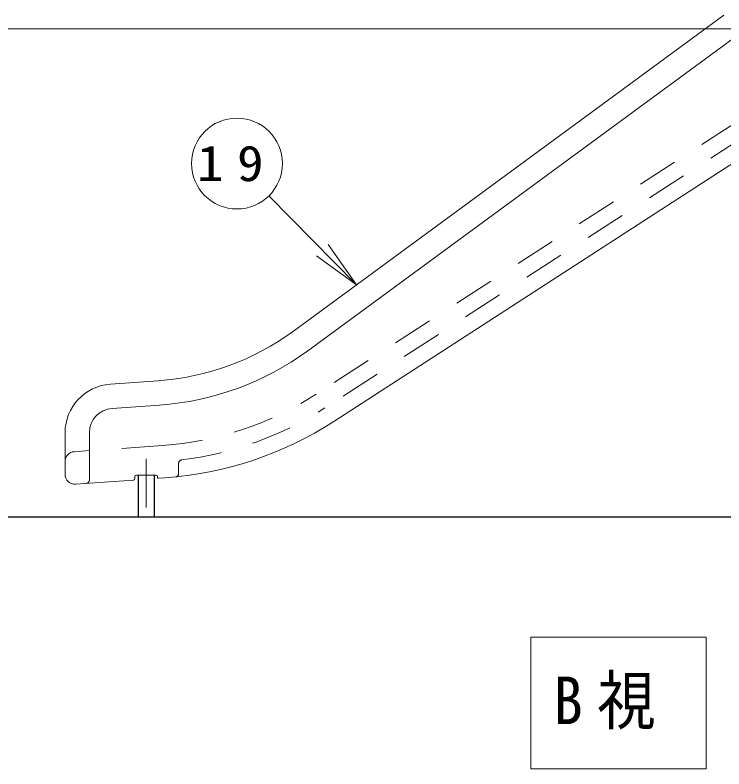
# Model space of a CAD drawing. Units: millimetres on the paper, scale 1:50. Extents: x -385 to 840, y 0 to 267.
# Drawn here: x 218.14 to 261.83, y 150.27 to 196.75 of the extents above; entities that cross this region are included whole.
import ezdxf

# ---------------------------------------------------------------- set-up
doc = ezdxf.new("R2010")
doc.units = ezdxf.units.MM
doc.linetypes.add('USER1', pattern=[4.5, 2.5, -2])
doc.linetypes.add('USER2', pattern=[6, 3, -1, 1, -1])
doc.layers.add('1_50', color=7, linetype='Continuous', lineweight=25)
doc.styles.add('ＭＳ ゴシック', font='')
doc.styles.get('ＭＳ ゴシック').set_extended_font_data('MS Gothic')

# ---------------------------------------------------------------- blocks, each defined once
blk = doc.blocks.new('open_arrow')
at = {"color": 0, "linetype": 'Continuous', "lineweight": -2}
blk.add_lwpolyline([(7.5, 1.25), (0, 0), (7.5, -1.25)], dxfattribs=at)

msp = doc.modelspace()

# ---------------------------------------------------------------- linework, layer by layer
at = {"layer": '1_50', "lineweight": 13}
for p, q in [((235.295, 177.268), (261.834, 196.753)), ((278.741, 195.895), (210.922, 195.895)), ((236.183, 176.059), (262.722, 195.544)), ((267.436, 190.903), (237.785, 171.7)), ((239.179, 180.12), (233.781, 185.602)), ((226.942, 174.204), (224.012, 174)), ((227.047, 172.708), (224.116, 172.503)), ((221.221, 171.007), (221.221, 168.433)), ((222.721, 171.007), (222.721, 168.081)), ((225.521, 168.295), (225.521, 168.184)), ((226.821, 168.395), (225.621, 168.395)), ((226.921, 168.295), (226.921, 168.253)), ((225.428, 168.084), (221.863, 167.835)), ((227.361, 168.219), (226.985, 168.193)), ((249.936, 158.407), (249.936, 150.274)), ((260.736, 158.407), (249.936, 158.407)), ((260.736, 150.274), (260.736, 158.407)), ((249.936, 150.274), (260.736, 150.274))]:
    msp.add_line(p, q, dxfattribs=at)
at = {"layer": '1_50', "linetype": 'USER1', "lineweight": 13}
for p, q in [((266.349, 192.582), (236.698, 173.378)), ((266.893, 191.742), (237.241, 172.539)), ((227.221, 170.214), (221.779, 169.834)), ((228.221, 169.125), (228.221, 168.476))]:
    msp.add_line(p, q, dxfattribs=at)
at = {"layer": '1_50', "linetype": 'USER2', "lineweight": 13}
msp.add_line((226.221, 169.395), (226.221, 165.795), dxfattribs=at)
at = {"layer": '1_50', "color": 131}
for p, q in [((225.721, 168.395), (225.721, 165.795)), ((226.721, 168.395), (226.721, 165.795))]:
    msp.add_line(p, q, dxfattribs=at)
at = {"layer": '1_50'}
msp.add_line((353.504, 165.795), (208.99, 165.795), dxfattribs=at)
at = {"layer": '1_50', "lineweight": 13}
msp.add_circle((231.816, 187.597), 2.8, dxfattribs=at)
for centre, radius, start, end in [((225.826, 190.166), 16, 274, 306.2853), ((225.826, 190.166), 17.5, 274, 306.2853), ((224.221, 171.007), 3, 94, 180), ((224.221, 171.007), 1.5, 94, 180), ((225.826, 190.166), 22, 274, 302.9283), ((221.821, 168.433), 0.6, 180, 274), ((225.621, 168.295), 0.1, 90, 180), ((226.821, 168.295), 0.1, 0, 90), ((222.521, 168.081), 0.2, 274, 0), ((225.421, 168.184), 0.1, 274, 0), ((226.981, 168.253), 0.06, 180, 274)]:
    msp.add_arc(centre, radius, start, end, dxfattribs=at)
at = {"layer": '1_50', "linetype": 'USER1', "lineweight": 13}
for centre, radius, start, end in [((225.826, 190.166), 20, 274, 302.9283), ((225.826, 190.166), 21, 277.0313, 302.9283), ((221.821, 169.235), 0.6, 94, 180), ((228.421, 169.125), 0.2, 97.0313, 180), ((228.021, 168.476), 0.2, 275.7791, 0)]:
    msp.add_arc(centre, radius, start, end, dxfattribs=at)

# ---------------------------------------------------------------- block references
at = {"layer": '1_50', "lineweight": 13, "xscale": 0.4, "yscale": 0.4, "rotation": 134.6}
msp.add_blockref('open_arrow', (239.179, 180.12), dxfattribs=at)

# ---------------------------------------------------------------- texts
at = {"layer": '1_50', "style": 'ＭＳ ゴシック'}
for s, insert, char_height, attachment_point in [('\\T1.5;\\W1.1;19', (231.816, 187.597), 2.199, 5), ('\\T1.5;\\W0.9;B視', (251.336, 154.34), 2.933, 4)]:
    msp.add_mtext(s, dxfattribs=dict(at, insert=insert, char_height=char_height, attachment_point=attachment_point))

doc.saveas('drawing.dxf')
